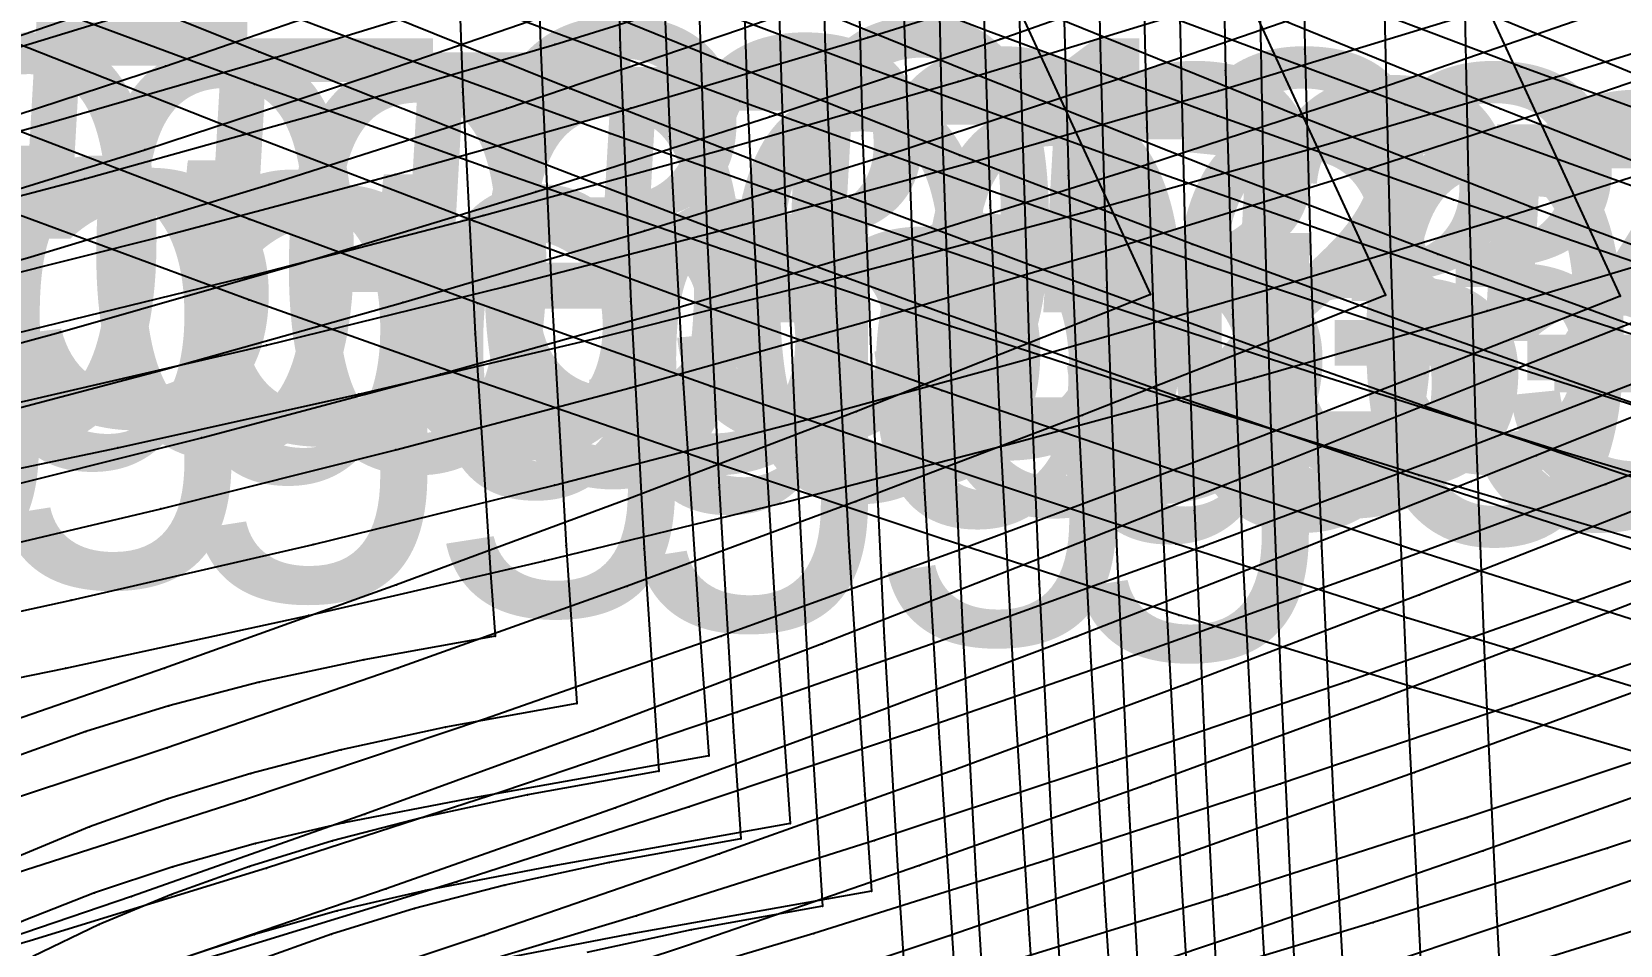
# Model space of a CAD drawing. Extents: x -2408 to 1029, y -526 to 2095.
# Drawn here: x -317.6 to -219, y 1401.6 to 1458.3 of the extents above; entities that cross this region are included whole.
import ezdxf

# ---------------------------------------------------------------- set-up
doc = ezdxf.new("R2010")
doc.units = 0
doc.layers.add('TEXT', color=7, linetype='Continuous')

# ---------------------------------------------------------------- blocks, each defined once
blk = doc.blocks.new(' -30')
at = {"layer": '1'}
for points in [[(318.337823, 1078.588526), (324.656628, 1064.865272), (331.128043, 1050.810587), (337.397954, 1037.193554), (341.476479, 1028.3358), (332.67395, 1024.812805), (318.612559, 1019.189992), (304.623987, 1013.601533), (290.473653, 1007.954145), (276.094572, 1002.222342), (273.450279, 1001.171188), (272.829819, 1000.922089), (261.800264, 996.540208), (247.75161, 991.036685), (233.544141, 985.642384), (219.371839, 980.464949), (204.897519, 975.358333), (190.61272, 970.499773), (175.89827, 965.724167), (161.474439, 961.294645), (147.270055, 957.182145), (132.709902, 953.223638)], [(-94.802148, 510.607237), (-94.92007, 495.218377), (-94.849239, 479.974435), (-94.527407, 465.687633), (-93.937497, 450.831002), (-93.098738, 435.516135), (-92.109499, 420.534611), (-91.504507, 412.391815), (-106.438525, 409.720329), (-114.166003, 408.231014), (-119.644224, 406.949512), (-124.775494, 405.499108), (-129.635597, 403.873403), (-133.993312, 402.168599), (-138.086996, 400.305998)]]:
    blk.add_lwpolyline(points, dxfattribs=at)
at = {"layer": '14'}
for points in [[(145.60942, 1016.694667), (159.855558, 1021.012956), (174.025488, 1025.573994), (188.010876, 1030.340417), (202.556056, 1035.571492), (216.613466, 1040.8583), (231.016792, 1046.467494), (245.371055, 1052.200986), (249.235153, 1053.761826), (249.235153, 1053.761826), (256.057094, 1038.945869), (262.564032, 1024.81404), (268.132896, 1012.721558), (268.132381, 1012.721329), (268.132114, 1012.721252), (264.118011, 1011.111172), (249.89318, 1005.467647), (235.685252, 1000.013509), (221.335671, 994.693965), (206.941998, 989.526014), (192.480177, 984.520378), (177.890002, 979.692252), (163.289057, 975.10716), (149.057305, 970.891915)], [(-107.447786, 515.697021), (-107.630848, 499.494936), (-107.59201, 483.699343), (-107.334268, 469.047236), (-106.777074, 453.55854), (-106.009624, 438.589179), (-105.05906, 423.721831), (-104.773865, 419.820175), (-112.92615, 418.352416), (-119.410509, 416.948304), (-125.016039, 415.490597), (-130.165454, 413.906458), (-135.017357, 412.164035), (-139.49255, 410.303017), (-143.626633, 408.325475), (-147.418247, 406.247763), (-150.941165, 404.038842), (-154.175671, 401.715027), (-157.04112, 399.354777)]]:
    blk.add_lwpolyline(points, dxfattribs=at)
at = {"layer": '2'}
for p in [(268.132896, 1012.721558), (-104.773865, 419.820175), (-91.504507, 412.391815)]:
    blk.add_point(p, dxfattribs=at)
at = {"layer": '3'}
for p in [(262.564032, 1024.81404), (268.132114, 1012.721252), (268.132381, 1012.721329), (264.118011, 1011.111172), (290.473653, 1007.954145), (249.89318, 1005.467647), (276.094572, 1002.222342), (272.829819, 1000.922089), (273.450279, 1001.171188), (235.685252, 1000.013509), (261.800264, 996.540208), (221.335671, 994.693965), (247.75161, 991.036685), (206.941998, 989.526014), (233.544141, 985.642384), (219.371839, 980.464949), (204.897519, 975.358333), (-106.777074, 453.55854), (-93.937497, 450.831002), (-106.009624, 438.589179), (-93.098738, 435.516135), (-105.05906, 423.721831), (-92.109499, 420.534611), (-112.92615, 418.352416), (-119.410509, 416.948304), (-125.016039, 415.490597), (-130.165454, 413.906458), (-106.438525, 409.720329), (-114.166003, 408.231014), (-119.644224, 406.949512), (-124.775494, 405.499108), (-129.635597, 403.873403)]:
    blk.add_point(p, dxfattribs=at)
at = {"layer": '4'}
for p in [(268.132114, 1012.721252), (268.132381, 1012.721329), (272.829819, 1000.922089), (273.450279, 1001.171188)]:
    blk.add_point(p, dxfattribs=at)
at = {"layer": 'TEXT', "color": 7}
blk.add_text('g05-30', height=25, dxfattribs=at).set_placement((159.04, 1004.64))
blk = doc.blocks.new(' -31')
at = {"layer": '1'}
for points in [[(-546.168244, 961.610386), (-560.347986, 966.041115), (-574.789409, 970.814433), (-589.384613, 975.878556), (-603.910771, 981.136811), (-618.413336, 986.593646), (-632.792547, 992.241055), (-647.2214, 998.153363), (-654.896774, 1001.350937), (-655.374374, 1001.552124), (-661.462179, 1004.089911), (-675.439672, 1009.920464), (-689.56731, 1015.812902), (-703.667413, 1021.693208), (-717.425938, 1027.43046), (-722.946625, 1029.732361), (-719.306886, 1037.546035), (-712.961379, 1051.168307)], [(332.130361, 1078.422281), (338.4346, 1064.730689), (344.82474, 1050.852546), (351.105329, 1037.212323), (355.190239, 1028.340683), (347.677331, 1025.336233), (333.684744, 1019.743), (319.5571, 1014.098568), (305.542513, 1008.502237), (291.223184, 1002.787725), (287.16589, 1001.172028), (286.552792, 1000.924835), (277.016839, 997.130407), (262.706587, 991.540984), (248.583159, 986.212805), (234.087524, 980.916619), (219.857867, 975.87892), (205.622968, 971.021377), (191.274264, 966.332788), (176.777294, 961.830073), (162.292495, 957.58023), (147.544273, 953.509194), (132.93039, 949.727028)], [(-89.730812, 514.301875), (-89.889013, 498.93564), (-89.879462, 483.678925), (-89.626827, 468.904622), (-89.106897, 453.535204), (-88.353528, 438.095688), (-87.433996, 422.815308), (-86.456261, 408.880959), (-101.359358, 406.214972), (-109.088737, 404.725221), (-114.56483, 403.444144), (-119.697359, 401.993329), (-124.556211, 400.367994)]]:
    blk.add_lwpolyline(points, dxfattribs=at)
at = {"layer": '14'}
for points in [[(189.254622, 1026.149249), (203.664295, 1031.101936), (218.09938, 1036.32269), (232.591492, 1041.787514), (246.894871, 1047.358308), (260.890282, 1052.93348), (262.951164, 1053.761826), (262.951164, 1053.761826), (269.773105, 1038.945869), (276.280043, 1024.81404), (281.848907, 1012.721558), (281.84824, 1012.721329), (281.848106, 1012.721252), (277.124734, 1010.837802), (263.048069, 1005.287462), (248.993791, 999.920222), (234.798549, 994.679372), (220.562271, 989.582892), (206.261899, 984.636801), (191.836249, 979.853162)], [(-102.367792, 519.202194), (-102.591168, 502.7479), (-102.603046, 487.153104), (-102.402857, 471.839814), (-101.962557, 457.181413), (-101.253314, 441.500905), (-100.364637, 426.136454), (-99.693871, 416.315002), (-107.84615, 414.847221), (-114.330507, 413.443097), (-119.936035, 411.985387), (-125.085454, 410.401247), (-129.93736, 408.658831), (-134.41255, 406.797831), (-138.546636, 404.820276), (-142.338245, 402.742581), (-145.861162, 400.533666)]]:
    blk.add_lwpolyline(points, dxfattribs=at)
at = {"layer": '2'}
for p in [(281.848907, 1012.721558), (-99.693871, 416.315002), (-86.456261, 408.880959)]:
    blk.add_point(p, dxfattribs=at)
at = {"layer": '3'}
for p in [(276.280043, 1024.81404), (281.848106, 1012.721252), (281.84824, 1012.721329), (277.124734, 1010.837802), (263.048069, 1005.287462), (291.223184, 1002.787725), (286.552792, 1000.924835), (287.16589, 1001.172028), (248.993791, 999.920222), (277.016839, 997.130407), (234.798549, 994.679372), (262.706587, 991.540984), (220.562271, 989.582892), (248.583159, 986.212805), (206.261899, 984.636801), (234.087524, 980.916619), (219.857867, 975.87892), (-101.962557, 457.181413), (-89.106897, 453.535204), (-101.253314, 441.500905), (-88.353528, 438.095688), (-100.364637, 426.136454), (-87.433996, 422.815308), (-107.84615, 414.847221), (-114.330507, 413.443097), (-119.936035, 411.985387), (-125.085454, 410.401247), (-129.93736, 408.658831), (-101.359358, 406.214972), (-109.088737, 404.725221), (-114.56483, 403.444144), (-119.697359, 401.993329)]:
    blk.add_point(p, dxfattribs=at)
at = {"layer": '4'}
for p in [(281.848106, 1012.721252), (281.84824, 1012.721329), (286.552792, 1000.924835), (287.16589, 1001.172028)]:
    blk.add_point(p, dxfattribs=at)
at = {"layer": 'TEXT', "color": 7}
blk.add_text('g05-31', height=25, dxfattribs=at).set_placement((169.72, 1003.67))
blk = doc.blocks.new(' -32')
at = {"layer": '1'}
for points in [[(-547.398689, 957.94196), (-561.10481, 962.021127), (-575.21923, 966.479684), (-589.872546, 971.357826), (-604.079493, 976.298572), (-618.600649, 981.556692), (-632.775872, 986.905142), (-647.150864, 992.551079), (-661.282531, 998.311466), (-668.593979, 1001.343155), (-669.090958, 1001.550827), (-675.427455, 1004.179622), (-689.401819, 1009.976072), (-703.48105, 1015.811328), (-717.472777, 1021.606264), (-731.302416, 1027.330239), (-736.734848, 1029.577408), (-733.031314, 1037.527944), (-726.691241, 1051.138485)], [(345.916914, 1078.269089), (352.226522, 1064.5658), (358.538991, 1050.856301), (364.82154, 1037.211813), (368.953018, 1028.239059), (367.889338, 1027.814234), (354.172729, 1022.342552), (340.32829, 1016.828539), (326.21317, 1011.215339), (311.875114, 1005.523453), (300.883141, 1001.169281), (300.238895, 1000.912933), (297.489484, 999.824994), (283.125429, 994.180019), (268.751064, 988.674201), (254.273598, 983.326862), (239.671953, 978.105214), (225.089148, 973.051832), (210.364599, 968.146057), (195.655611, 963.47221), (181.238031, 959.126345), (166.393119, 954.903956), (151.730816, 950.981879), (136.760752, 947.22716)], [(-84.664211, 517.497694), (-84.850599, 502.462629), (-84.891852, 487.214944), (-84.704066, 472.179414), (-84.273397, 456.918529), (-83.613101, 441.527453), (-82.794173, 426.429278), (-81.832603, 411.349699), (-81.407175, 405.370178), (-96.403209, 402.687488), (-104.129246, 401.194404)]]:
    blk.add_lwpolyline(points, dxfattribs=at)
at = {"layer": '14'}
for points in [[(190.849765, 1022.250228), (205.296784, 1027.001347), (219.553404, 1031.948668), (233.845184, 1037.145899), (248.20402, 1042.570959), (262.376071, 1048.085385), (276.667156, 1053.761826), (276.667156, 1053.761826), (283.489097, 1038.945869), (289.996035, 1024.81404), (295.564899, 1012.721558), (295.564117, 1012.721252), (295.564079, 1012.721252), (283.457021, 1007.934958), (269.016321, 1002.353539), (254.427471, 996.90881), (239.792961, 991.61998), (225.09575, 986.474386), (210.274209, 981.480985), (195.450557, 976.711731)], [(-97.546838, 506.107599), (-97.600019, 489.682566), (-97.433359, 473.405649), (-97.009875, 457.723451), (-96.346461, 441.972495), (-95.516013, 426.636403), (-94.613867, 412.809792), (-102.766152, 411.342033), (-109.250508, 409.93792), (-114.856034, 408.480214), (-120.005453, 406.896074), (-124.857356, 405.153652), (-129.332546, 403.292628), (-133.466634, 401.315066)]]:
    blk.add_lwpolyline(points, dxfattribs=at)
at = {"layer": '2'}
for p in [(295.564899, 1012.721558), (-94.613867, 412.809792), (-81.407175, 405.370178)]:
    blk.add_point(p, dxfattribs=at)
at = {"layer": '3'}
for p in [(205.296784, 1027.001347), (289.996035, 1024.81404), (295.564079, 1012.721252), (295.564117, 1012.721252), (283.457021, 1007.934958), (269.016321, 1002.353539), (254.427471, 996.90881), (283.125429, 994.180019), (-647.150864, 992.551079), (239.792961, 991.61998), (268.751064, 988.674201), (225.09575, 986.474386), (254.273598, 983.326862), (210.274209, 981.480985), (239.671953, 978.105214), (225.089148, 973.051832), (-97.009875, 457.723451), (-84.273397, 456.918529), (-96.346461, 441.972495), (-83.613101, 441.527453), (-95.516013, 426.636403), (-82.794173, 426.429278), (-102.766152, 411.342033), (-81.832603, 411.349699), (-109.250508, 409.93792), (-114.856034, 408.480214), (-120.005453, 406.896074), (-124.857356, 405.153652), (-129.332546, 403.292628), (-96.403209, 402.687488)]:
    blk.add_point(p, dxfattribs=at)
at = {"layer": '4'}
for p in [(295.564079, 1012.721252), (295.564117, 1012.721252)]:
    blk.add_point(p, dxfattribs=at)
at = {"layer": 'TEXT', "color": 7}
blk.add_text('g05-32', height=25, dxfattribs=at).set_placement((181.11, 1002.86))
blk = doc.blocks.new(' -33')
at = {"layer": '1'}
for points in [[(-545.149032, 953.489389), (-559.232663, 957.409186), (-573.264929, 961.57915), (-587.762905, 966.154363), (-602.382815, 971.016992), (-616.743148, 976.006816), (-631.099971, 981.177403), (-645.33917, 986.503052), (-659.78629, 992.156968), (-673.873731, 997.871882), (-682.281036, 1001.3311), (-682.806625, 1001.551514), (-688.225036, 1003.783401), (-702.54612, 1009.702672), (-716.502524, 1015.48381), (-730.499472, 1021.292551), (-744.362144, 1027.055798), (-750.445557, 1029.588776), (-746.741071, 1037.541389), (-740.393803, 1051.167375)], [(379.101655, 1026.653663), (365.205599, 1021.131295), (351.214287, 1015.587585), (336.924522, 1009.942887), (322.617196, 1004.311147), (314.599247, 1001.169128), (313.911743, 1000.89592), (308.153438, 998.643203), (293.983596, 993.144724), (279.776812, 987.744295), (265.567846, 982.512143), (251.24589, 977.424028), (236.778171, 972.451509), (222.351953, 967.667013), (207.617936, 962.994501), (193.064115, 958.612652), (178.346321, 954.423466), (163.665673, 950.487449), (149.114829, 946.819649), (134.323275, 943.323471)], [(-79.803495, 506.49299), (-79.893775, 491.171975), (-79.773197, 476.059439), (-79.43103, 460.915727), (-78.87417, 445.812984), (-78.132577, 430.805671), (-77.226999, 415.564104), (-76.319799, 401.866341)]]:
    blk.add_lwpolyline(points, dxfattribs=at)
at = {"layer": '14'}
for points in [[(130.456307, 1001.769517), (145.062039, 1005.314683), (159.61126, 1009.086484), (173.797025, 1012.999371), (188.821907, 1017.401912), (203.175623, 1021.859929), (217.456673, 1026.543979), (232.138738, 1031.620144), (246.270399, 1036.735167), (260.476804, 1042.070281), (274.494824, 1047.488045), (288.194082, 1052.891253), (290.383148, 1053.761826), (290.383148, 1053.761826), (297.205089, 1038.945869)], [(297.443515, 1008.064399), (283.2111, 1002.58065), (268.831718, 997.223812), (254.409211, 992.017019), (239.927337, 986.94306), (225.39132, 982.027205), (210.726883, 977.274737), (196.064024, 972.749859), (181.175863, 968.403239), (166.379039, 964.334894), (151.520569, 960.496388), (136.31871, 956.819283)], [(-92.497917, 509.56942), (-92.592709, 493.613696), (-92.499211, 477.854126), (-92.182344, 462.500599), (-91.611132, 446.570637), (-90.867716, 431.101373), (-89.978962, 415.93521), (-89.533863, 409.304581), (-97.686148, 407.836822), (-104.170508, 406.432709), (-109.776037, 404.975003), (-114.925456, 403.390864), (-119.777362, 401.648441)]]:
    blk.add_lwpolyline(points, dxfattribs=at)
at = {"layer": '2'}
blk.add_point((-89.533863, 409.304581), dxfattribs=at)
at = {"layer": '3'}
for p in [(217.456673, 1026.543979), (203.175623, 1021.859929), (283.2111, 1002.58065), (268.831718, 997.223812), (293.983596, 993.144724), (-659.78629, 992.156968), (254.409211, 992.017019), (279.776812, 987.744295), (239.927337, 986.94306), (-645.33917, 986.503052), (225.39132, 982.027205), (265.567846, 982.512143), (210.726883, 977.274737), (251.24589, 977.424028), (-91.611132, 446.570637), (-78.87417, 445.812984), (-90.867716, 431.101373), (-78.132577, 430.805671), (-89.978962, 415.93521), (-77.226999, 415.564104), (-97.686148, 407.836822), (-104.170508, 406.432709), (-109.776037, 404.975003), (-114.925456, 403.390864)]:
    blk.add_point(p, dxfattribs=at)
at = {"layer": 'TEXT', "color": 7}
blk.add_text('g05-33', height=25, dxfattribs=at).set_placement((192.21, 1002))
blk = doc.blocks.new(' -34')
at = {"layer": '1'}
for points in [[(-550.517715, 951.218091), (-564.581737, 955.018842), (-578.356641, 958.999216), (-592.684289, 963.396074), (-607.461636, 968.182291), (-622.171485, 973.173693), (-636.435727, 978.203608), (-651.027226, 983.531141), (-665.113804, 988.889181), (-679.549962, 994.62091), (-693.934179, 1000.484594), (-695.977249, 1001.323013), (-696.523972, 1001.548691), (-708.082124, 1006.297628), (-722.42343, 1012.204415), (-736.525376, 1018.024239), (-750.311137, 1023.723572), (-764.211731, 1029.481049), (-760.648042, 1037.131367), (-754.324817, 1050.70573)], [(135.1284, 1012.579824), (150.057391, 1016.1527), (164.758572, 1019.91402), (179.568786, 1023.950956), (194.379777, 1028.240371), (209.054884, 1032.744153), (223.482136, 1037.425702), (238.006944, 1042.392402), (252.197434, 1047.46892), (266.586454, 1052.815817), (281.016151, 1058.348302), (295.30853, 1063.94776), (298.778954, 1065.316315), (309.449209, 1069.524197), (323.790231, 1075.183594), (337.957864, 1080.777469), (351.903869, 1086.286333), (365.701351, 1091.739034), (366.924133, 1092.222443), (373.462202, 1078.023018), (379.795192, 1064.268981)], [(380.438332, 1021.669266), (366.443046, 1016.161306), (352.340214, 1010.61292), (338.105237, 1005.014728), (328.316116, 1001.167145), (327.640305, 1000.900879), (323.77489, 999.382238), (309.583376, 993.859295), (295.338138, 988.470214), (281.109108, 983.246678), (266.762095, 978.134692), (252.286896, 973.137388), (237.838157, 968.31986), (223.103092, 963.607844), (208.533138, 959.17013), (193.822696, 954.922633), (179.127966, 950.917417), (164.555811, 947.175497), (149.750125, 943.602201), (134.836432, 940.230283)], [(-74.760259, 509.756211), (-74.88508, 494.636046), (-74.818567, 479.584965), (-74.54163, 464.355679), (-74.059742, 449.312221), (-73.393561, 434.278013), (-72.572019, 419.162456), (-71.643353, 404.066203), (-71.265397, 398.356552)]]:
    blk.add_lwpolyline(points, dxfattribs=at)
at = {"layer": '14'}
for points in [[(-546.292898, 963.232399), (-560.020345, 966.931315), (-573.867632, 970.917508), (-588.30422, 975.33142), (-602.811568, 980.016268), (-617.108707, 984.856855), (-631.029806, 989.757501), (-645.856265, 995.162899), (-659.969788, 1000.515376), (-674.380798, 1006.222042), (-688.357245, 1011.922673), (-691.155624, 1013.072128), (-691.156006, 1013.072281), (-691.159515, 1013.064804), (-685.544858, 1025.118075), (-678.982526, 1039.205766), (-672.102509, 1053.975449)], [(135.743597, 999.690057), (150.786846, 1003.25315), (165.773418, 1007.04932), (180.699119, 1011.079142), (195.249117, 1015.251352), (210.041914, 1019.744057), (224.76154, 1024.469628), (239.287122, 1029.386196), (253.854933, 1034.558007), (268.497048, 1039.966821), (282.94124, 1045.473685), (297.342031, 1051.0929)], [(307.630625, 1006.716876), (292.984256, 1001.141484), (278.832073, 995.92992), (264.64197, 990.856715), (250.39518, 985.909134), (236.097147, 981.112509), (221.672535, 976.46891), (207.255591, 972.041156), (192.613338, 967.776616), (178.070848, 963.777746), (163.47022, 959.995221), (148.521494, 956.358438), (133.815609, 953.008436)], [(-87.444471, 513.128595), (-87.573821, 497.793534), (-87.532142, 481.326858), (-87.263509, 465.080297), (-86.767524, 449.413887), (-86.078283, 433.655301), (-85.26271, 418.531257), (-84.453869, 405.799408), (-92.606148, 404.331627), (-99.090505, 402.927502)]]:
    blk.add_lwpolyline(points, dxfattribs=at)
at = {"layer": '2'}
blk.add_point((-84.453869, 405.799408), dxfattribs=at)
at = {"layer": '3'}
for p in [(224.76154, 1024.469628), (210.041914, 1019.744057), (292.984256, 1001.141484), (278.832073, 995.92992), (-679.549962, 994.62091), (-645.856265, 995.162899), (264.64197, 990.856715), (-665.113804, 988.889181), (250.39518, 985.909134), (-651.027226, 983.531141), (281.109108, 983.246678), (236.097147, 981.112509), (266.762095, 978.134692), (221.672535, 976.46891), (252.286896, 973.137388), (-86.767524, 449.413887), (-74.059742, 449.312221), (-73.393561, 434.278013), (-86.078283, 433.655301), (-72.572019, 419.162456), (-85.26271, 418.531257), (-92.606148, 404.331627), (-71.643353, 404.066203)]:
    blk.add_point(p, dxfattribs=at)
at = {"layer": 'TEXT', "color": 7}
blk.add_text('g05-34', height=25, dxfattribs=at).set_placement((203.51, 1001.18))
blk = doc.blocks.new(' -35')
at = {"layer": '1'}
for points in [[(-550.179271, 947.552343), (-564.687605, 951.275287), (-579.084588, 955.230128), (-593.413641, 959.423363), (-607.946936, 963.933398), (-622.645994, 968.730844), (-637.340933, 973.733531), (-651.917128, 978.892163), (-666.263816, 984.163044), (-680.707805, 989.680632), (-695.103331, 995.395223), (-709.428529, 1001.214715), (-709.673004, 1001.314545), (-710.240784, 1001.54686), (-723.529996, 1006.981665), (-737.834248, 1012.851331), (-751.717857, 1018.56868), (-765.729484, 1024.354546), (-777.958221, 1029.415512), (-774.363027, 1037.133492), (-768.03641, 1050.715187)], [(132.402557, 1008.742196), (147.14449, 1012.057185), (162.022554, 1015.636288), (176.658411, 1019.391969), (191.655861, 1023.485728), (206.169946, 1027.687836), (220.786767, 1032.164237), (235.164821, 1036.810364), (249.762016, 1041.7702), (263.998619, 1046.832929), (278.099179, 1052.042997), (292.219216, 1057.421194), (306.303614, 1062.892786), (312.493324, 1065.319824), (320.732604, 1068.550538), (334.993237, 1074.162745), (349.26085, 1079.793399), (363.240981, 1085.323904), (377.097833, 1090.818459)], [(381.191424, 1016.463064), (367.197694, 1010.992232), (352.979751, 1005.437899), (342.032928, 1001.165466), (341.328278, 1000.889893), (338.645045, 999.843195), (324.395031, 994.319508), (310.122707, 988.916618), (295.777125, 983.645488), (281.137255, 978.433597), (266.689322, 973.449837), (251.956224, 968.528416), (237.405527, 963.853334), (222.877869, 959.398779), (208.204056, 955.124754), (193.609526, 951.100939), (178.818648, 947.251648), (164.247615, 943.680786), (149.353601, 940.252384), (134.579422, 937.067447)], [(-69.712484, 513.024848), (-69.867898, 498.02009), (-69.844079, 482.5112), (-69.621157, 467.362138), (-69.185225, 451.859265), (-68.574569, 436.754475), (-67.811545, 421.687174), (-66.930013, 406.553247), (-66.17599, 394.85302)]]:
    blk.add_lwpolyline(points, dxfattribs=at)
at = {"layer": '14'}
for points in [[(-551.27341, 960.91653), (-565.396014, 964.608791), (-579.64267, 968.598995), (-594.495935, 973.029855), (-609.422368, 977.744659), (-624.13107, 982.628705), (-638.776166, 987.69986), (-653.040461, 992.815067), (-667.56699, 998.217291), (-681.748244, 1003.716345), (-696.126109, 1009.501428), (-704.870987, 1013.071899), (-704.871979, 1013.072281), (-704.875488, 1013.064804), (-699.260831, 1025.118075), (-692.698499, 1039.205766), (-685.818481, 1053.975449)], [(133.372515, 995.958266), (148.562666, 999.348473), (163.373171, 1002.887081), (178.129693, 1006.645898), (192.828445, 1010.625454), (207.781353, 1014.919375), (222.351681, 1019.345408), (236.852936, 1023.991285), (251.161436, 1028.814304), (265.519885, 1033.881606), (279.815377, 1039.124053), (294.201358, 1044.566132)], [(301.918447, 999.41246), (287.364578, 994.123794), (272.773971, 988.973141), (258.12432, 983.956046), (243.349791, 979.078066), (228.58532, 974.409139), (213.758052, 969.943316), (198.699287, 965.649797), (183.744555, 961.62825), (168.731563, 957.828542), (154.048305, 954.33759), (138.932362, 950.971169)], [(-82.386571, 516.780326), (-82.551145, 500.858718), (-82.553895, 485.097823), (-82.374938, 469.8937), (-81.971193, 454.307109), (-81.362613, 438.412146), (-80.623388, 423.163421), (-79.765243, 408.288339), (-79.373865, 402.294197)]]:
    blk.add_lwpolyline(points, dxfattribs=at)
at = {"layer": '3'}
for p in [(251.161436, 1028.814304), (206.169946, 1027.687836), (191.655861, 1023.485728), (236.852936, 1023.991285), (222.351681, 1019.345408), (207.781353, 1014.919375), (192.828445, 1010.625454), (-695.103331, 995.395223), (287.364578, 994.123794), (-653.040461, 992.815067), (-680.707805, 989.680632), (272.773971, 988.973141), (-666.263816, 984.163044), (258.12432, 983.956046), (-651.917128, 978.892163), (243.349791, 979.078066), (281.137255, 978.433597), (228.58532, 974.409139), (266.689322, 973.449837), (-81.971193, 454.307109), (-69.185225, 451.859265), (-81.362613, 438.412146), (-68.574569, 436.754475), (-80.623388, 423.163421), (-67.811545, 421.687174), (-79.765243, 408.288339), (-66.930013, 406.553247)]:
    blk.add_point(p, dxfattribs=at)
at = {"layer": 'TEXT', "color": 7}
blk.add_text('g05-35', height=25, dxfattribs=at).set_placement((214.64, 1000.31))
blk = doc.blocks.new(' -36')
at = {"layer": '1'}
for points in [[(-546.088026, 943.170944), (-560.933354, 946.717948), (-575.51271, 950.448781), (-589.957954, 954.406344), (-604.404219, 958.623304), (-618.897854, 963.098694), (-633.213269, 967.739666), (-647.673371, 972.626913), (-661.873992, 977.607779), (-676.349423, 982.865193), (-690.433545, 988.167029), (-704.883824, 993.825173), (-718.837954, 999.459586), (-723.384781, 1001.313019), (-723.95607, 1001.548462), (-733.142492, 1005.297678), (-747.164186, 1011.035515), (-761.100629, 1016.750202), (-775.020843, 1022.468556), (-788.754488, 1028.120391), (-791.710129, 1029.338455), (-788.080243, 1037.130921), (-781.752408, 1050.715209)], [(134.224027, 1006.014801), (149.116599, 1009.235017), (163.875123, 1012.647883), (178.853424, 1016.344791), (193.504608, 1020.192428), (208.138447, 1024.267282), (222.669504, 1028.546404), (237.385666, 1033.120538), (251.782084, 1037.832761), (266.020717, 1042.723992), (280.281963, 1047.830555), (294.57199, 1053.124361), (308.728113, 1058.514717), (323.073791, 1064.090717), (326.210251, 1065.317764), (337.305057, 1069.658394), (351.458665, 1075.196744), (365.447101, 1080.671039), (379.593423, 1086.207642)], [(384.326717, 1012.268359), (370.267248, 1006.795088), (356.122026, 1001.307085), (355.749817, 1001.163483), (355.012627, 1000.877609), (341.959213, 995.842649), (327.665091, 990.406515), (313.365199, 985.106301), (298.96887, 979.947551), (284.431298, 974.897587), (269.941111, 970.007791), (255.322968, 965.246675), (240.723951, 960.691952), (225.785996, 956.252088), (211.066507, 952.102962), (196.44568, 948.202843), (181.61533, 944.469296), (166.641703, 940.921957), (151.713226, 937.602397), (136.533123, 934.443816)], [(-64.65812, 516.612985), (-64.847127, 501.041495), (-64.862071, 485.869791), (-64.690573, 470.664153), (-64.327088, 455.496699), (-63.784388, 440.334805), (-63.094369, 425.353161), (-62.282581, 410.275614), (-61.385978, 395.424654)]]:
    blk.add_lwpolyline(points, dxfattribs=at)
at = {"layer": '14'}
for points in [[(-548.262858, 956.720712), (-563.008501, 960.325957), (-577.495392, 964.129015), (-592.109715, 968.236476), (-606.655787, 972.581535), (-621.283972, 977.194614), (-635.695682, 981.960896), (-650.048226, 986.902204), (-664.694738, 992.121262), (-678.93506, 997.378161), (-693.501993, 1002.978901), (-707.598588, 1008.608284), (-718.588028, 1013.072281), (-718.588104, 1013.072357), (-718.591461, 1013.064804), (-712.976803, 1025.118075), (-706.414472, 1039.205766), (-699.534454, 1053.975449)], [(138.018479, 993.83393), (152.974345, 997.083633), (168.206966, 1000.626342), (183.385717, 1004.395141), (198.506597, 1008.390551), (213.237331, 1012.518376), (228.23233, 1016.962858), (243.158074, 1021.633519), (257.886976, 1026.487731), (272.666088, 1031.600028), (287.377879, 1036.903154), (301.54363, 1042.181581)], [(296.362728, 992.506399), (282.056179, 987.509353), (267.692629, 982.640505), (253.205126, 977.903093), (238.733456, 973.364898), (224.20328, 969.017382), (209.441662, 964.827063), (194.792668, 960.895344), (180.089203, 957.171235), (165.024906, 953.581888), (150.222543, 950.273097), (135.376578, 947.166184)], [(-77.324321, 520.519492), (-77.52364, 504.052251), (-77.559616, 487.596643), (-77.408975, 471.626076), (-77.022212, 455.170913), (-76.472077, 439.774649), (-75.777909, 424.510275), (-74.942438, 409.13884), (-74.293866, 398.788986)]]:
    blk.add_lwpolyline(points, dxfattribs=at)
at = {"layer": '3'}
for p in [(222.669504, 1028.546404), (257.886976, 1026.487731), (208.138447, 1024.267282), (243.158074, 1021.633519), (193.504608, 1020.192428), (228.23233, 1016.962858), (213.237331, 1012.518376), (198.506597, 1008.390551), (-704.883824, 993.825173), (-664.694738, 992.121262), (-690.433545, 988.167029), (-650.048226, 986.902204), (282.056179, 987.509353), (-676.349423, 982.865193), (267.692629, 982.640505), (253.205126, 977.903093), (-661.873992, 977.607779), (284.431298, 974.897587), (238.733456, 973.364898), (-647.673371, 972.626913), (-64.327088, 455.496699), (-77.022212, 455.170913), (-76.472077, 439.774649), (-63.784388, 440.334805), (-63.094369, 425.353161), (-75.777909, 424.510275), (-62.282581, 410.275614), (-74.942438, 409.13884)]:
    blk.add_point(p, dxfattribs=at)
at = {"layer": 'TEXT', "color": 7}
blk.add_text('g05-36', height=25, dxfattribs=at).set_placement((225.76, 999.46))
blk = doc.blocks.new(' -37')
at = {"layer": '1'}
for points in [[(-549.536998, 940.671178), (-565.043626, 944.260929), (-579.719997, 947.898719), (-594.142438, 951.72686), (-608.849022, 955.888202), (-623.617591, 960.320251), (-638.286424, 964.958592), (-652.924611, 969.802679), (-667.209652, 974.709338), (-681.741429, 979.865051), (-695.873955, 985.069032), (-710.271104, 990.588289), (-724.184115, 996.091386), (-737.08519, 1001.295547), (-737.676468, 1001.538925), (-738.942784, 1002.050241), (-753.123329, 1007.83247), (-767.397532, 1013.662201), (-781.548446, 1019.452861), (-795.680384, 1025.253665)], [(119.558447, 1000.158091), (134.488433, 1003.039354), (149.358465, 1006.111226), (164.19812, 1009.390589), (178.614819, 1012.78758), (193.882304, 1016.617294), (208.518037, 1020.516576), (223.145579, 1024.640197), (237.847507, 1029.016523), (252.348872, 1033.564236), (266.603241, 1038.261127), (280.969472, 1043.218578), (295.267437, 1048.350026), (309.517842, 1053.631149), (323.960309, 1059.126424), (338.130296, 1064.619204), (339.925804, 1065.318832), (352.209141, 1070.105026), (366.334854, 1075.613246)], [(-59.595045, 520.52381), (-59.811099, 505.360085), (-59.872621, 490.200861), (-59.763106, 475.37357), (-59.457493, 459.743633), (-58.990666, 444.59147), (-58.371386, 429.356144), (-57.615895, 414.215875), (-56.739934, 399.142059)]]:
    blk.add_lwpolyline(points, dxfattribs=at)
at = {"layer": '14'}
for points in [[(-553.237313, 954.534323), (-568.379553, 958.140841), (-583.259256, 961.944398), (-597.557565, 965.85972), (-612.502695, 970.21447), (-627.378426, 974.800606), (-642.339139, 979.649843), (-657.08287, 984.638499), (-671.428996, 989.667837), (-686.062971, 994.971475), (-700.629162, 1000.45663), (-714.837109, 1006.029099), (-729.274886, 1011.844156), (-732.303543, 1013.072128), (-732.304001, 1013.072281), (-732.30751, 1013.064804), (-726.692853, 1025.118075), (-720.130521, 1039.205766), (-713.250504, 1053.975449)], [(121.894669, 987.674831), (136.97646, 990.58577), (152.011586, 993.691461), (166.668999, 996.927437), (181.613636, 1000.446725), (196.507032, 1004.17853), (211.345621, 1008.12333), (225.788865, 1012.18414), (240.508823, 1016.550555), (255.163712, 1021.129379), (269.623048, 1025.877159), (284.14063, 1030.870978), (298.59491, 1036.045353)], [(289.793064, 985.533452), (275.043086, 980.604876), (260.164446, 975.817985), (245.301592, 971.239952), (230.203103, 966.811774), (215.218174, 962.648655), (200.175046, 958.69944), (185.077403, 954.962813), (170.333237, 951.528665), (155.139041, 948.207013), (139.901328, 945.091725), (124.623707, 942.179807)], [(-72.278397, 523.201596), (-72.491257, 507.370553), (-72.562175, 491.873011), (-72.462142, 475.217164), (-72.163531, 459.560689), (-71.644482, 443.086247), (-71.011885, 427.871079), (-70.23439, 412.379166), (-69.366786, 397.622468)]]:
    blk.add_lwpolyline(points, dxfattribs=at)
at = {"layer": '3'}
for p in [(237.847507, 1029.016523), (269.623048, 1025.877159), (223.145579, 1024.640197), (255.163712, 1021.129379), (208.518037, 1020.516576), (193.882304, 1016.617294), (240.508823, 1016.550555), (225.788865, 1012.18414), (211.345621, 1008.12333), (196.507032, 1004.17853), (-724.184115, 996.091386), (-686.062971, 994.971475), (-710.271104, 990.588289), (-671.428996, 989.667837), (-695.873955, 985.069032), (-657.08287, 984.638499), (-681.741429, 979.865051), (275.043086, 980.604876), (-642.339139, 979.649843), (260.164446, 975.817985), (-667.209652, 974.709338), (-652.924611, 969.802679), (-72.163531, 459.560689), (-59.457493, 459.743633), (-58.990666, 444.59147), (-71.644482, 443.086247), (-58.371386, 429.356144), (-71.011885, 427.871079), (-57.615895, 414.215875), (-70.23439, 412.379166)]:
    blk.add_point(p, dxfattribs=at)
at = {"layer": 'TEXT', "color": 7}
blk.add_text('g05-37', height=25, dxfattribs=at).set_placement((236.94, 998.62))
blk = doc.blocks.new(' -38')
at = {"layer": '1'}
for points in [[(-549.17449, 937.395282), (-564.172123, 940.704734), (-579.143841, 944.22643), (-593.828656, 947.92436), (-608.681233, 951.919878), (-623.447312, 956.148027), (-638.167271, 960.606987), (-652.657825, 965.21925), (-667.255307, 970.063828), (-681.801836, 975.066497), (-696.291356, 980.224635), (-710.820775, 985.582316), (-725.18559, 991.077982), (-739.227644, 996.639557), (-750.781097, 1001.297531), (-751.389313, 1001.545792), (-753.491003, 1002.393675), (-767.610999, 1008.101741), (-781.824876, 1013.84348), (-795.779607, 1019.480303)], [(123.016186, 997.959636), (138.273801, 1000.824781), (153.322849, 1003.849998), (168.500453, 1007.11267), (183.235101, 1010.4933), (198.316014, 1014.177251), (213.128926, 1018.018919), (228.09919, 1022.129395), (242.599865, 1026.33312), (257.447983, 1030.867697), (272.228826, 1035.616539), (286.486875, 1040.421015), (301.133357, 1045.567185), (315.692085, 1050.865387), (330.229563, 1056.311505), (344.275493, 1061.693402), (353.640518, 1065.321579), (358.500034, 1067.204314), (372.765039, 1072.74267)], [(-54.548529, 523.451694), (-54.783795, 508.175085), (-54.869264, 492.686569), (-54.782944, 477.237345), (-54.518242, 461.750902), (-54.089488, 446.395262), (-53.50219, 430.917666), (-52.77128, 415.446312), (-51.94388, 400.436293)]]:
    blk.add_lwpolyline(points, dxfattribs=at)
at = {"layer": '14'}
for points in [[(-548.345285, 950.207254), (-563.175652, 953.505247), (-577.957604, 957.010234), (-592.476624, 960.693889), (-607.137884, 964.67407), (-621.73458, 968.887432), (-636.267032, 973.317595), (-650.893257, 977.999417), (-665.30186, 982.811348), (-679.30642, 987.656541), (-694.327577, 993.023309), (-708.573041, 998.299243), (-723.16608, 1003.924681), (-737.278336, 1009.546382), (-746.019135, 1013.071899), (-746.019974, 1013.072281), (-746.023483, 1013.064804), (-740.408826, 1025.118075), (-733.846494, 1039.205766), (-726.966476, 1053.975449)], [(119.220692, 984.378815), (134.014915, 987.079317), (148.768111, 989.954893), (163.483969, 993.016082), (178.513735, 996.353236), (193.142249, 999.812041), (207.722623, 1003.469562), (222.251785, 1007.326255), (237.068672, 1011.480938), (251.484607, 1015.741065), (265.839999, 1020.199777), (280.001393, 1024.812972), (294.904799, 1029.89651), (309.0697, 1034.92466), (323.338564, 1040.157322), (337.405313, 1045.452835), (351.437154, 1050.840185), (358.963165, 1053.761826), (358.963165, 1053.761826), (365.785106, 1038.945869)], [(368.60817, 1009.155058), (354.421862, 1003.75921), (340.284165, 998.532283), (325.998783, 993.403265), (311.682901, 988.399044), (297.31357, 983.509987), (282.898169, 978.759315), (268.354946, 974.143311), (253.83341, 969.726377), (239.076039, 965.446552), (224.441367, 961.41823), (209.753002, 957.58873), (195.014266, 953.956908), (179.902294, 950.44814), (165.071806, 947.211889), (150.20081, 944.167781), (135.292497, 941.313157), (120.216259, 938.622201)], [(-67.453964, 510.809829), (-67.555898, 494.735172), (-67.503692, 479.124626), (-67.25173, 462.706076), (-66.815237, 446.974547), (-66.191466, 430.540855), (-65.448873, 414.684796), (-64.616711, 399.548003)]]:
    blk.add_lwpolyline(points, dxfattribs=at)
at = {"layer": '3'}
for p in [(242.599865, 1026.33312), (280.001393, 1024.812972), (228.09919, 1022.129395), (265.839999, 1020.199777), (213.128926, 1018.018919), (251.484607, 1015.741065), (198.316014, 1014.177251), (237.068672, 1011.480938), (222.251785, 1007.326255), (207.722623, 1003.469562), (193.142249, 999.812041), (-694.327577, 993.023309), (-725.18559, 991.077982), (-679.30642, 987.656541), (-710.820775, 985.582316), (-665.30186, 982.811348), (-696.291356, 980.224635), (282.898169, 978.759315), (-650.893257, 977.999417), (-681.801836, 975.066497), (268.354946, 974.143311), (-667.255307, 970.063828), (-652.657825, 965.21925), (-67.25173, 462.706076), (-54.518242, 461.750902), (-66.815237, 446.974547), (-54.089488, 446.395262), (-53.50219, 430.917666), (-66.191466, 430.540855), (-52.77128, 415.446312), (-65.448873, 414.684796)]:
    blk.add_point(p, dxfattribs=at)
at = {"layer": 'TEXT', "color": 7}
blk.add_text('g05-38', height=25, dxfattribs=at).set_placement((248.03, 997.74))
blk = doc.blocks.new(' -39')
at = {"layer": '1'}
for points in [[(-549.529295, 934.361248), (-564.535652, 937.543096), (-579.294051, 940.865493), (-594.210439, 944.445963), (-608.74346, 948.169501), (-623.541269, 952.212173), (-638.283165, 956.486251), (-652.952613, 960.972167), (-667.279614, 965.559094), (-681.833281, 970.406735), (-696.159356, 975.344522), (-710.611662, 980.487132), (-724.770656, 985.711709), (-739.095536, 991.198618), (-753.24907, 996.776907), (-764.484177, 1001.280136), (-765.109634, 1001.536407), (-767.485263, 1002.489666), (-781.677951, 1008.220886), (-795.904778, 1013.956777)], [(120.460439, 994.740936), (135.559119, 997.426291), (150.570357, 1000.280769), (165.50669, 1003.313833), (180.440507, 1006.549348), (195.457158, 1010.017214), (210.210505, 1013.637595), (224.999399, 1017.481557), (239.294236, 1021.404311), (254.516026, 1025.809017), (269.042059, 1030.236455), (283.595017, 1034.894707), (297.864698, 1039.672803), (312.292316, 1044.705744), (326.637272, 1049.894272), (340.954818, 1055.231175), (355.236348, 1060.664412), (367.355995, 1065.322647)], [(-49.74085, 512.102741), (-49.859498, 496.827476), (-49.822032, 481.582596), (-49.621855, 466.308197), (-49.262145, 451.036709), (-48.750325, 435.78519), (-48.097696, 420.523488), (-47.314612, 405.109559), (-46.472991, 390.238105), (-45.901623, 380.824051), (-60.845311, 378.150715), (-68.57599, 376.656565), (-74.048498, 375.37059), (-79.180812, 373.913615), (-84.036269, 372.282799), (-88.391627, 370.571777), (-92.482287, 368.702528), (-96.186315, 366.739004), (-99.513259, 364.696873), (-102.424319, 362.6301), (-104.93468, 360.570946), (-107.28539, 358.32699), (-109.322896, 356.034913), (-111.079901, 353.676883)]]:
    blk.add_lwpolyline(points, dxfattribs=at)
at = {"layer": '14'}
for points in [[(-553.393472, 948.142375), (-568.597582, 951.451346), (-583.754813, 954.965825), (-598.855704, 958.712109), (-613.682583, 962.652486), (-628.654201, 966.890039), (-643.560282, 971.353927), (-658.562591, 976.079333), (-673.340516, 980.944525), (-688.062694, 985.976099), (-702.375743, 991.025822), (-716.992, 996.357949), (-731.243012, 1001.75886), (-745.721811, 1007.451969), (-759.735794, 1013.072205), (-759.736023, 1013.072281), (-759.739456, 1013.064804), (-754.124798, 1025.118075), (-747.562467, 1039.205766), (-740.682449, 1053.975449)], [(123.230635, 982.330992), (137.684655, 984.904751), (153.540877, 987.921749), (168.638532, 990.993933), (183.343571, 994.184911), (198.356177, 997.652795), (213.320697, 1001.324315), (228.233832, 1005.199912), (242.73741, 1009.179982), (257.539702, 1013.459668), (272.281196, 1017.943193), (286.958863, 1022.629949), (301.43666, 1027.4724), (315.985113, 1032.543818), (330.476915, 1037.774917), (345.080031, 1043.199982), (359.482535, 1048.671111), (372.679138, 1053.761826)], [(364.018147, 1002.254273), (349.417778, 996.917945), (334.768619, 991.716009), (320.089688, 986.639203), (305.355223, 981.684435), (289.831776, 976.640529), (275.657516, 972.211889), (260.764846, 967.754209), (245.630299, 963.44125), (230.622392, 959.385918), (215.560643, 955.534004), (200.44838, 951.884311), (185.713739, 948.529376), (170.511823, 945.27408), (155.269365, 942.215085), (139.989554, 939.349648), (124.53858, 936.651619)], [(-62.411743, 514.366241), (-62.544907, 497.740003), (-62.52175, 481.497821), (-62.331908, 466.192142), (-61.926329, 449.617789), (-61.377146, 433.813559), (-60.688099, 417.919187), (-59.889496, 402.333824)]]:
    blk.add_lwpolyline(points, dxfattribs=at)
at = {"layer": '3'}
for p in [(254.516026, 1025.809017), (239.294236, 1021.404311), (224.999399, 1017.481557), (272.281196, 1017.943193), (210.210505, 1013.637595), (257.539702, 1013.459668), (195.457158, 1010.017214), (242.73741, 1009.179982), (228.233832, 1005.199912), (213.320697, 1001.324315), (198.356177, 997.652795), (-716.992, 996.357949), (183.343571, 994.184911), (-702.375743, 991.025822), (-724.770656, 985.711709), (-688.062694, 985.976099), (-673.340516, 980.944525), (-710.611662, 980.487132), (-658.562591, 976.079333), (-696.159356, 975.344522), (-643.560282, 971.353927), (-681.833281, 970.406735), (-667.279614, 965.559094), (-652.952613, 960.972167), (-49.262145, 451.036709), (-61.926329, 449.617789), (-48.750325, 435.78519), (-61.377146, 433.813559), (-48.097696, 420.523488), (-60.688099, 417.919187)]:
    blk.add_point(p, dxfattribs=at)
blk = doc.blocks.new(' -40')
at = {"layer": '1'}
for points in [[(-548.699854, 931.167774), (-563.73113, 934.226303), (-578.64294, 937.434832), (-593.523432, 940.832687), (-608.265674, 944.420964), (-623.037715, 948.262567), (-637.749039, 952.331167), (-652.497749, 956.644366), (-667.086432, 961.132105), (-681.770925, 965.858444), (-695.972976, 970.603217), (-710.883067, 975.745707), (-724.793774, 980.704495), (-739.589348, 986.168049), (-753.704715, 991.568032), (-767.902788, 997.169207), (-778.183975, 1001.285782), (-778.821945, 1001.544342), (-781.708583, 1002.700954), (-796.345923, 1008.574664)], [(121.653128, 992.244216), (136.614628, 994.810591), (151.722587, 997.578592), (166.954199, 1000.55893), (181.989532, 1003.697902), (196.937981, 1007.022716), (211.885231, 1010.557427), (226.895148, 1014.321071), (241.741659, 1018.257591), (256.469501, 1022.376035), (271.204094, 1026.712692), (285.983141, 1031.283686), (300.593819, 1036.021162), (315.29356, 1041.003823), (329.77987, 1046.10865), (344.369741, 1051.415679), (358.758732, 1056.788266)], [(-44.698645, 515.631589), (-44.840741, 500.588115), (-44.843677, 485.987222), (-44.695851, 470.386511), (-44.401336, 455.34522), (-43.939352, 439.820551), (-43.350551, 424.78795), (-42.627892, 409.482659), (-41.816657, 394.26414), (-40.950447, 379.430905), (-40.819788, 377.319183), (-55.765857, 374.645403), (-63.497741, 373.150979), (-68.9689, 371.865275), (-74.102009, 370.408034), (-78.956683, 368.777439), (-83.312053, 367.066388), (-87.402697, 365.197137), (-91.106734, 363.233566), (-94.433674, 361.191388), (-97.344718, 359.124586), (-99.854679, 357.065734), (-102.205432, 354.821745)]]:
    blk.add_lwpolyline(points, dxfattribs=at)
at = {"layer": '14'}
for points in [[(-548.47564, 944.07202), (-563.714223, 947.200754), (-578.500073, 950.414068), (-593.242419, 953.818497), (-607.932947, 957.437126), (-623.118157, 961.438904), (-637.686866, 965.524383), (-652.19527, 969.820581), (-666.809009, 974.365372), (-681.198367, 979.039045), (-695.534872, 983.871909), (-710.207219, 988.979317), (-724.446147, 994.094091), (-738.625564, 999.369941), (-753.17555, 1004.995766), (-767.23578, 1010.581536), (-773.451843, 1013.072205), (-773.451996, 1013.072281), (-773.455505, 1013.064804), (-767.840848, 1025.118075), (-761.278516, 1039.205766), (-754.398499, 1053.975449)], [(119.645877, 979.043594), (134.468834, 981.539629), (149.271798, 984.198976), (164.035464, 987.02462), (178.764458, 990.02629), (193.82849, 993.295913), (208.476288, 996.675499), (223.07946, 1000.244369), (237.635153, 1004.002928), (252.50054, 1008.052183), (266.951412, 1012.195616), (281.346333, 1016.528585), (295.682558, 1021.050542), (310.532791, 1025.954694), (324.74548, 1030.848572), (338.904251, 1035.896575), (353.179962, 1041.137101), (367.250711, 1046.424374)], [(-57.364602, 518.035662), (-57.518845, 502.68963), (-57.543601, 485.94302), (-57.408597, 470.474141), (-57.085031, 454.530621), (-56.629123, 439.510557), (-56.016861, 423.738739), (-55.302816, 408.380338), (-54.488636, 393.254993)]]:
    blk.add_lwpolyline(points, dxfattribs=at)
at = {"layer": '3'}
for p in [(271.204094, 1026.712692), (256.469501, 1022.376035), (241.741659, 1018.257591), (226.895148, 1014.321071), (266.951412, 1012.195616), (211.885231, 1010.557427), (252.50054, 1008.052183), (196.937981, 1007.022716), (181.989532, 1003.697902), (237.635153, 1004.002928), (223.07946, 1000.244369), (208.476288, 996.675499), (-724.446147, 994.094091), (193.82849, 993.295913), (178.764458, 990.02629), (-710.207219, 988.979317), (-695.534872, 983.871909), (-724.793774, 980.704495), (-681.198367, 979.039045), (-710.883067, 975.745707), (-666.809009, 974.365372), (-695.972976, 970.603217), (-652.19527, 969.820581), (-681.770925, 965.858444), (-667.086432, 961.132105), (-652.497749, 956.644366), (-57.085031, 454.530621), (-44.401336, 455.34522), (-43.939352, 439.820551), (-56.629123, 439.510557), (-43.350551, 424.78795), (-56.016861, 423.738739), (-42.627892, 409.482659), (-55.302816, 408.380338)]:
    blk.add_point(p, dxfattribs=at)

msp = doc.modelspace()

# ---------------------------------------------------------------- block references
at = {"layer": '1'}
for name, p in [(' -32', (-184.050523, 999.622732)), (' -30', (-184.050297, 1001.000083)), (' -31', (-184.050388, 1000.311413)), (' -33', (-184.050694, 998.934067)), (' -34', (-184.050758, 998.245407)), (' -36', (-184.051123, 996.868036)), (' -35', (-184.051047, 997.556724)), (' -37', (-184.051318, 996.179365)), (' -38', (-184.051331, 995.490688)), (' -39', (-184.051506, 994.802025)), (' -40', (-184.051738, 994.113352)), (' -32', (420.69429, 460.98861)), (' -34', (420.69429, 460.98861)), (' -36', (420.69429, 460.98861)), (' -38', (420.69429, 460.98861)), (' -33', (420.69429, 460.98861)), (' -35', (420.69429, 460.98861)), (' -37', (420.69429, 460.98861)), (' -39', (420.69429, 460.98861)), (' -31', (420.69429, 460.98861)), (' -40', (420.69429, 460.98861)), (' -32', (-514.58038, 429.196867)), (' -34', (-512.877729, 429.098086)), (' -33', (-513.729155, 429.147803)), (' -31', (-515.430888, 429.247568)), (' -30', (-516.281493, 429.297884)), (' -36', (-507.788996, 429.001375)), (' -35', (-508.640982, 429.051384)), (' -38', (-502.699294, 428.903101)), (' -37', (-503.551747, 428.953571)), (' -39', (-498.461818, 428.854057)), (' -40', (-494.224148, 428.804325))]:
    msp.add_blockref(name, p, dxfattribs=at)

doc.saveas('drawing.dxf')
